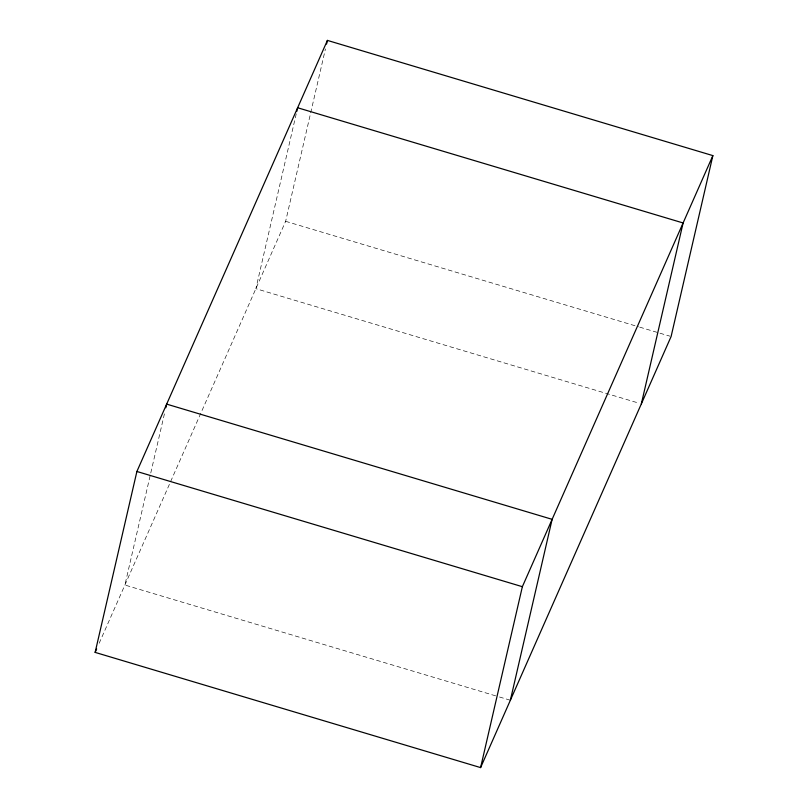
<?xml version="1.0" encoding="UTF-8"?>
<svg xmlns="http://www.w3.org/2000/svg" width="808" height="808" viewBox="0 0 808 808"><rect width="100%" height="100%" fill="white"/><g stroke="black" fill="none" stroke-linecap="round" stroke-linejoin="round"><path stroke-width="0.61" stroke-dasharray="4.04 3.03" d="M164.408 413.898L124.897 585.032L498.284 696.637M296.223 113.867L255.873 288.668L638.916 403.162M99.172 643.249L285.638 221.311L325.432 48.955M285.638 221.311L638.482 326.775M639.683 327.139L669.893 336.168M499.485 696.991L510.363 700.243"/><path stroke-width="1.21" d="M95.132 652.389L136.895 471.478L327.402 40.4L712.868 155.611L671.105 336.522L480.598 767.6L95.132 652.389L96.647 648.955M165.822 407.788L166.66 404.121L552.127 519.332L510.363 700.243M296.788 111.423L297.637 107.757L683.103 222.968L641.34 403.879M326.553 44.066L327.402 40.4M480.598 767.6L522.362 586.689L712.868 155.611M136.895 471.478L522.362 586.689"/></g></svg>
